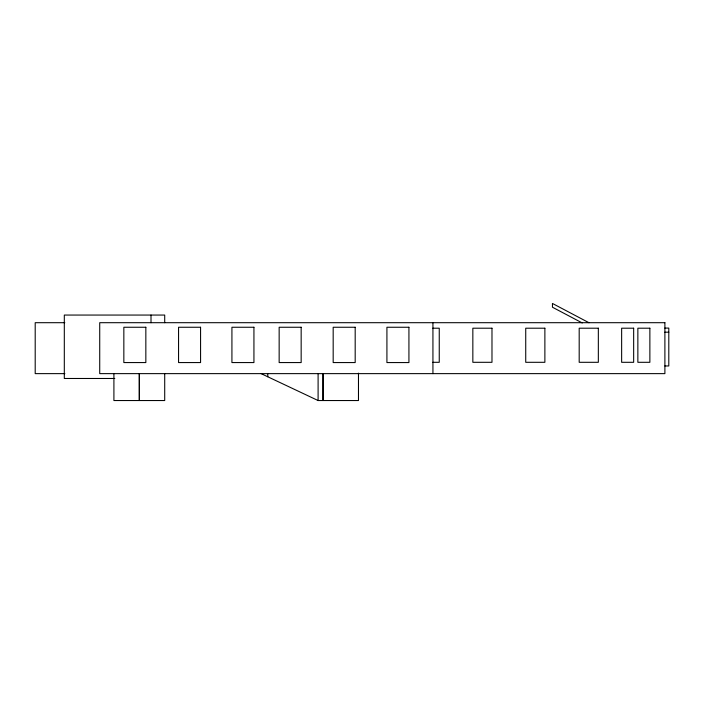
<?xml version="1.0" encoding="UTF-8"?>
<svg xmlns="http://www.w3.org/2000/svg" width="704" height="704" viewBox="0 0 704 704"><rect width="100%" height="100%" fill="white"/><g stroke="black" fill="none" stroke-linecap="round" stroke-linejoin="round"><path stroke-width="1.06" d="M64.812 322.696L35.2 322.696L35.2 373.63L64.856 373.63M664.893 328.09L668.8 328.09L668.8 365.966L664.893 365.966M432.872 328.205L439.252 328.205L439.252 362.305L432.872 362.305M664.893 332.191L668.8 332.191M114.796 378.479L64.31 378.479L64.31 315.058L164.71 315.058L164.71 322.696M261.114 373.63L318.102 400.541L358.477 400.541L358.477 373.138M588.984 322.731L552.455 303.459L552.455 307.226L582.252 322.951M139.313 373.63L139.33 400.541L139.33 373.63M432.934 322.696L432.934 373.63M318.102 373.63L318.102 400.541M267.784 373.516L267.784 376.772M164.71 373.63L164.71 400.541L113.907 400.541L113.907 373.63M151.008 315.058L151.008 322.714M664.893 322.696L99.722 322.696L99.722 373.63L664.893 373.63L664.893 322.696M145.842 327.254L123.842 327.254L123.842 362.569L145.842 362.569L145.842 327.254M200.57 327.254L178.561 327.254L178.561 362.569L200.57 362.569L200.57 327.254M253.933 327.254L231.924 327.254L231.924 362.569L253.933 362.569L253.933 327.254M301.162 327.254L279.154 327.254L279.154 362.569L301.162 362.569L301.162 327.254M355.186 327.254L333.177 327.254L333.177 362.569L355.186 362.569L355.186 327.254M408.927 327.254L386.918 327.254L386.918 362.569L408.927 362.569L408.927 327.254M491.982 328.205L472.842 328.205L472.842 362.305L491.982 362.305L491.982 328.205M544.878 328.205L525.73 328.205L525.73 362.305L544.878 362.305L544.878 328.205M598.338 328.205L579.19 328.205L579.19 362.305L598.338 362.305L598.338 328.205M633.662 328.205L621.641 328.205L621.641 362.305L633.662 362.305L633.662 328.205M649.871 328.205L637.859 328.205L637.859 362.305L649.871 362.305L649.871 328.205M323.074 400.541L323.074 373.63L323.039 400.541"/></g></svg>
